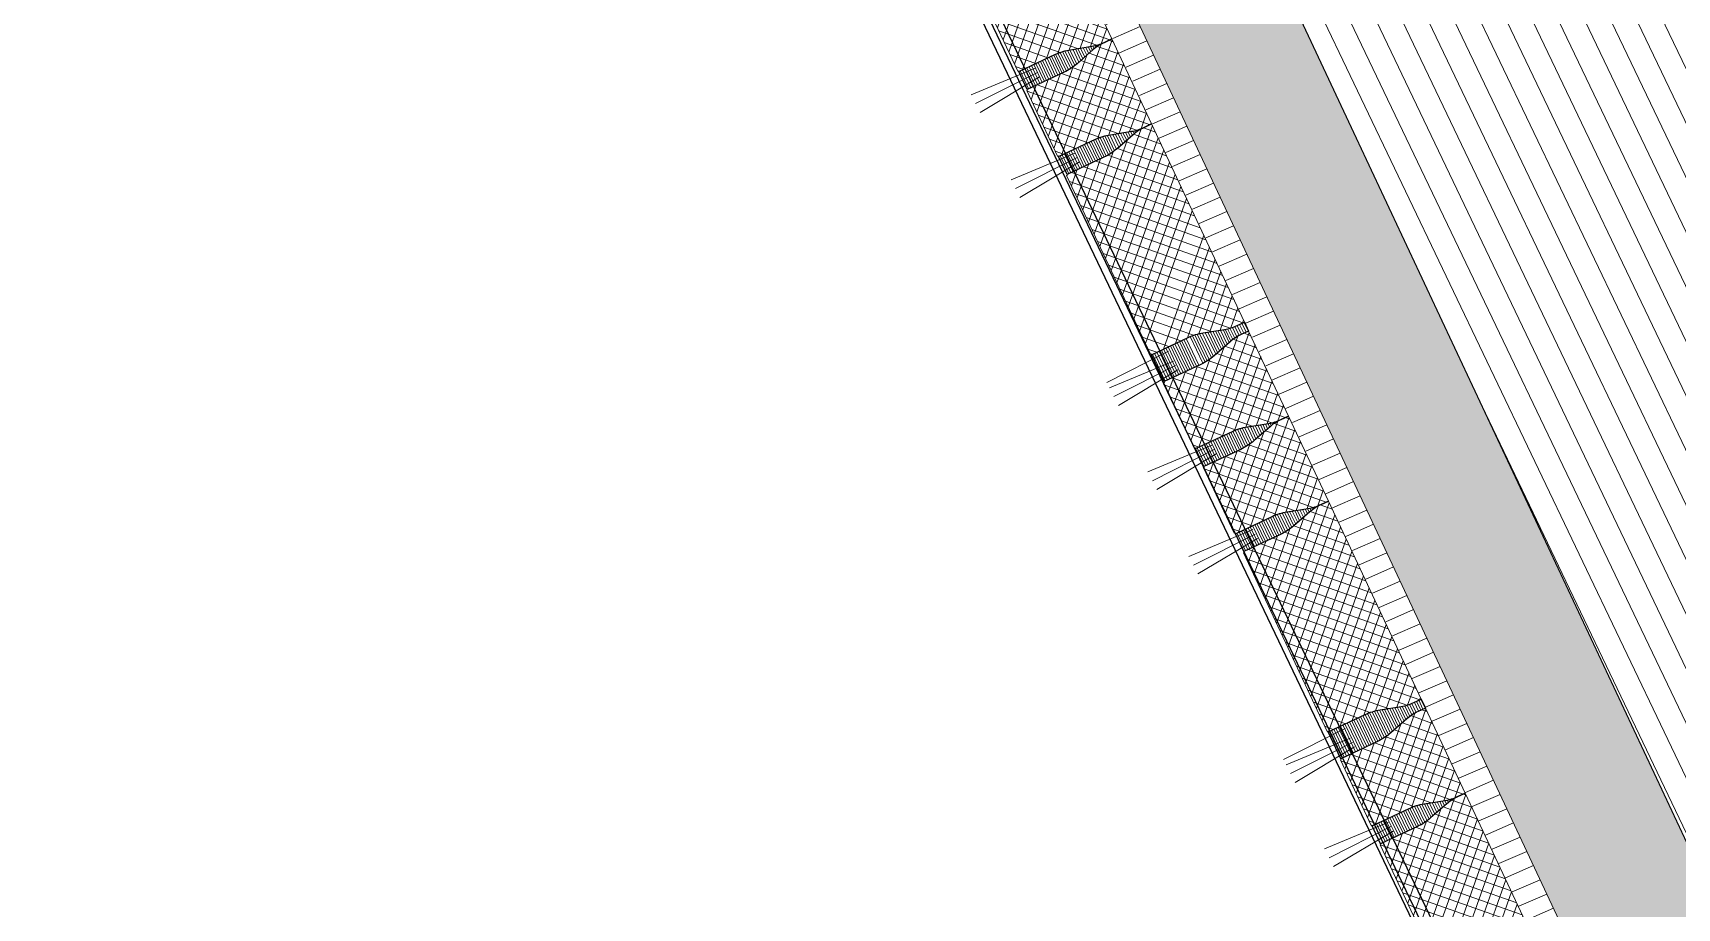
# Model space of a CAD drawing. Header units: metres. Extents: x 679304 to 680626, y 2747329 to 2750056.
# Drawn here: x 679534.41 to 679536.073, y 2747440.685 to 2747441.57 of the extents above; entities that cross this region are included whole.
import ezdxf

# ---------------------------------------------------------------- set-up
doc = ezdxf.new("R2010")
doc.units = ezdxf.units.M
doc.header["$XCLIPFRAME"] = 0
doc.layers.add('-aux', color=50, linetype='Continuous', plot=False)
for name, color, linetype, lineweight in [('02-L-projecció', 6, 'Continuous', 5), ('02-L-seccionat', 4, 'Continuous', 5), ('1-L-GESPA', 64, 'Continuous', 0), ('3-TR Formigó', 252, 'Continuous', 0), ('3-TR terra compactada', 45, 'Continuous', 0), ('3-TR Tot-u', 37, 'Continuous', 0)]:
    doc.layers.add(name, color=color, linetype=linetype, lineweight=lineweight)
doc.layers.add('3- TR terra vegetal', color=253, linetype='Continuous', lineweight=0, true_color=0xbea68e)
doc.layers.add('3-TR sorra granitica', color=254, linetype='Continuous', lineweight=0, true_color=0xf2dac9)
doc.layers.add('SL_TREE_ACACIA_PYCNANTHA', color=52, linetype='Continuous', true_color=0xe0e000)
doc.layers.add('SL_TREE_BOMBAX_CEIBA', color=24, linetype='Continuous', true_color=0x8f2400)
picture_1 = doc.add_image_def('image3.png', size_in_pixel=(1135, 973))
picture_2 = doc.add_image_def('image1.png', size_in_pixel=(900, 793))
pattern_1 = [(0.0715857155466313, (-15.47306006355211, 0.8822300711181014), (-3.1235152716e-06, 0.0024999980487297), [])]
pattern_2 = [(45.00024237477483, (-10.56799747422337, 0.0822341102175415), (-0.0067352205822061, 0.0067351635992771), []), (135.0002423747748, (-10.56799747422337, 0.0822341102175415), (-0.0067351635992771, -0.0067352205822061), [])]
pattern_3 = [(0.0715857155466313, (-14.5582339442335, 0.875100577948615), (-3.1235152716e-06, 0.0024999980487297), [])]

# ---------------------------------------------------------------- blocks, each defined once
blk = doc.blocks.new('General Section WaterFalls')
at = {"layer": '3- TR terra vegetal'}
h = blk.add_hatch(dxfattribs=at)
h.set_pattern_fill('_USER', color=256, scale=0.0025, angle=-18.2044568946744, style=0, pattern_type=0)
h.set_pattern_definition(pattern_1)
edge = h.paths.add_edge_path()
edge.add_line((32.23879664903507, -31.07556524593383), (32.23886051763202, -31.06736971585645))
edge.add_arc((32.19044443406165, -31.06699240230955), 0.0484175532439842, -0.4465049862604055, 15.55251411161146)
edge.add_line((32.23708918504417, -31.05401061708108), (32.23130434895557, -31.03322516564964))
edge.add_arc((32.28635659953579, -31.01790347276256), 0.0571445936350143, 179.5534954696083, 195.5525146592709, ccw=False)
edge.add_line((32.22921374067664, -31.01745815016329), (32.22953425317523, -30.97633062983847))
edge.add_line((32.22953425301239, -30.97633062978275), (32.24960452234423, -30.97648704235002))
edge.add_line((32.24960452225059, -30.97648704284802), (32.24928400978749, -31.01761456269417))
edge.add_arc((32.19214114872739, -31.01716923993081), 0.0571445968417481, -16.445524157318175, -0.4465050508771924, ccw=False)
edge.add_line((32.2469479222782, -31.03334707999602), (32.24083984163867, -31.05403984673357))
edge.add_arc((32.28727659070865, -31.06774703366682), 0.0484175452874871, 163.5544690996619, 179.5534882470566)
edge.add_line((32.2388605158776, -31.06736971484497), (32.23879664820457, -31.07556524620827))
h = blk.add_hatch(dxfattribs=at)
h.set_pattern_fill('_USER', color=256, scale=0.0025, angle=-18.2044568946744, style=0, pattern_type=0)
h.set_pattern_definition(pattern_1)
edge = h.paths.add_edge_path()
edge.add_line((32.34375651925802, -31.07638677768409), (32.33375682496236, -31.07630884945707))
edge.add_line((32.33375682402402, -31.076308848802), (32.333820691405, -31.06811331832304))
edge.add_arc((32.2854046090506, -31.06773600215092), 0.0484175534649962, -0.4465091223286472, 15.55250998456782)
edge.add_line((32.33204935956746, -31.05475421994924), (32.32626452193534, -31.03396876947926))
edge.add_arc((32.38131676893682, -31.018647080753), 0.0571445886558397, 179.5534926487745, 195.5525118224857, ccw=False)
edge.add_line((32.32417391519994, -31.01820175582543), (32.3244944269957, -30.9770742342877))
edge.add_line((32.32449442707002, -30.97707423358225), (32.3545643927501, -30.97730857113122))
edge.add_line((32.35456439200789, -30.97730857087299), (32.35424387889378, -31.01843609491773))
edge.add_arc((32.29710102779791, -31.01799077517353), 0.0571445870257185, -16.44552197750312, -0.4465028662560826, ccw=False)
edge.add_line((32.35190779203549, -31.03416861104779), (32.34579971136048, -31.05486137826402))
edge.add_arc((32.39223646512255, -31.06856856122613), 0.0484175475008907, 163.5544734265921, 179.553492546493)
edge.add_line((32.34382038703188, -31.06819124566391), (32.34375651832847, -31.07638677717733))
edge.add_line((32.34375651925802, -31.07638677768409), (32.33375682496236, -31.07630884945707))
h = blk.add_hatch(dxfattribs=at)
h.set_pattern_fill('_USER', color=256, scale=0.0025, angle=-18.2044568946744, style=0, pattern_type=0)
h.set_pattern_definition(pattern_1)
edge = h.paths.add_edge_path()
edge.add_line((32.56498656887561, -31.0781073551625), (32.56505043596453, -31.06991182556789))
edge.add_arc((32.51663434645161, -31.06953451223672), 0.0484175591656115, -0.4465043458474764, 15.55251470595021)
edge.add_line((32.56327910302207, -31.05655272398144), (32.55749426693756, -31.03576727402256))
edge.add_arc((32.61254651518539, -31.02044558525085), 0.0571445905282146, 179.5534925571578, 195.5525116884548, ccw=False)
edge.add_line((32.55540365958586, -31.02000026032329), (32.55572417160272, -30.97887273885857))
edge.add_line((32.55572417145595, -30.97887273947709), (32.57579444092974, -30.97902915012963))
edge.add_line((32.57579444069416, -30.97902914998122), (32.5754739276865, -31.02015667258991))
edge.add_arc((32.51833107648418, -31.01971135055646), 0.0571445868196295, -16.445523370011415, -0.44650427114197555, ccw=False)
edge.add_line((32.57313784118742, -31.03588918736205), (32.56702976036229, -31.05658195354791))
edge.add_arc((32.61346651613712, -31.07028914056718), 0.0484175521971099, 163.5544704923323, 179.55348964137)
edge.add_line((32.56505043478683, -31.06991182314232), (32.56498656800221, -31.07810735627023))
h = blk.add_hatch(dxfattribs=at)
h.set_pattern_fill('_USER', color=256, scale=0.0025, angle=-18.2044568946744, style=0, pattern_type=0)
h.set_pattern_definition(pattern_3)
edge = h.paths.add_edge_path()
edge.add_line((32.65994671732187, -31.07885445631109), (32.66001058430025, -31.07065892667997))
edge.add_arc((32.61159449350089, -31.07028161222115), 0.0484175603211666, -0.4465059433638105, 15.55251317448097)
edge.add_line((32.65823925053701, -31.05729982536286), (32.65245441448798, -31.03651437492529))
edge.add_arc((32.70750666363165, -31.02119268570096), 0.0571445904315075, 179.5534925928969, 195.5525117534358, ccw=False)
edge.add_line((32.65036380803213, -31.02074736123905), (32.65068431983197, -30.97961984117386))
edge.add_line((32.65068431990221, -30.97961984178983), (32.67075458970354, -30.97977625107936))
edge.add_line((32.67075458960608, -30.97977625019848), (32.67043407648789, -31.02090377277067))
edge.add_arc((32.61329122399911, -31.0204584505409), 0.0571445882603427, -16.445523885137106, -0.4465047357497838, ccw=False)
edge.add_line((32.66809798870236, -31.03663628781215), (32.66198990780625, -31.05732905495536))
edge.add_arc((32.70842666365207, -31.07103624357842), 0.0484175519197742, 163.5544688488311, 179.553488025441)
edge.add_line((32.66001058276743, -31.07065892452374), (32.65994671657101, -31.07885445735551))
h = blk.add_hatch(dxfattribs=at)
h.set_pattern_fill('_USER', color=256, scale=0.0025, angle=-18.2044568946744, style=0, pattern_type=0)
h.set_pattern_definition(pattern_3)
edge = h.paths.add_edge_path()
edge.add_line((32.76490666810423, -31.0796653542202), (32.75490697406514, -31.07958742558751))
edge.add_line((32.75490697380155, -31.07958742510528), (32.7549708410365, -31.07139189506848))
edge.add_arc((32.70655475882814, -31.0710145784542), 0.0484175536075752, -0.4465085977459472, 15.55251051902138)
edge.add_line((32.75319950981066, -31.05803279625252), (32.74741467203251, -31.0372473462247))
edge.add_arc((32.80246692011133, -31.02192565798759), 0.0571445901064453, 179.5534917396976, 195.5525108477706, ccw=False)
edge.add_line((32.74532406497747, -31.02148033189588), (32.7456445768442, -30.98035280940078))
edge.add_line((32.74564457684756, -30.98035280965269), (32.77571454205406, -30.98058714900686))
edge.add_line((32.77571454225108, -30.98058714857325), (32.77539402942903, -31.02171467173364))
edge.add_arc((32.71825117664412, -31.02126935077831), 0.0571445884346766, -16.445522959284006, -0.4465038110723185, ccw=False)
edge.add_line((32.77305794227868, -31.03744718711823), (32.76694986138258, -31.05813995426145))
edge.add_arc((32.81338661443442, -31.0718471375294), 0.0484175477484772, 163.5544739685585, 179.5534930710758)
edge.add_line((32.76497053727508, -31.07146982336417), (32.76490666871769, -31.07966535443541))
edge.add_line((32.76490666810423, -31.0796653542202), (32.75490697406514, -31.07958742558751))
h = blk.add_hatch(dxfattribs=at)
h.set_pattern_fill('_USER', color=256, scale=0.0025, angle=-18.2044568946744, style=0, pattern_type=0)
h.set_pattern_definition(pattern_3)
edge = h.paths.add_edge_path()
edge.add_line((32.9861367191188, -31.08138593100012), (32.98620058573007, -31.07319040173815))
edge.add_arc((32.93778449855745, -31.07281308853999), 0.0484175571072681, -0.4465047201190195, 15.55251440637966)
edge.add_line((32.9844292527996, -31.0598313016817), (32.97864441678605, -31.03904585076545))
edge.add_arc((33.03369666449726, -31.02372416155413), 0.0571445903656834, 179.5534921484277, 195.5525112356222, ccw=False)
edge.add_line((32.97655381029472, -31.0232788361609), (32.97687432209457, -30.98215131609571))
edge.add_line((32.97687432123348, -30.98215131647885), (32.99694459099933, -30.98230772624706))
edge.add_line((32.99694459186867, -30.98230772605166), (32.99662407889651, -31.02343524818168))
edge.add_arc((32.93948122579605, -31.02298992639408), 0.0571445883711668, -16.44552388886558, -0.446504771488776, ccw=False)
edge.add_line((32.99428799096495, -31.03916776389815), (32.98817990995831, -31.05986053100486))
edge.add_arc((33.034616665449, -31.07356771919877), 0.0484175519197742, 163.5544688488311, 179.553488025441)
edge.add_line((32.98620058503002, -31.07319040084258), (32.9861367188691, -31.08138593319566))
h = blk.add_hatch(dxfattribs=at)
h.set_pattern_fill('_USER', color=256, scale=0.0025, angle=-18.2044568946744, style=0, pattern_type=0)
h.set_pattern_definition([(0.0715857155466313, (-14.46327374409884, 0.8743605422787368), (-3.1235152716e-06, 0.0024999980487297), [])])
edge = h.paths.add_edge_path()
edge.add_line((33.08109691971913, -31.08212596643716), (33.08116078636588, -31.07393043669651))
edge.add_arc((33.03274470148608, -31.0735531244427), 0.0484175554449067, -0.446504087406137, 15.55251509902259)
edge.add_line((33.07938945293427, -31.06057133758441), (33.07360461692072, -31.03978588666816))
edge.add_arc((33.12865686649457, -31.02446419815533), 0.057144591622875, 179.5534912393508, 195.5525103908692, ccw=False)
edge.add_line((33.07151401042939, -31.02401887113229), (33.07183452233977, -30.9828913511036))
edge.add_line((33.07183452229947, -30.98289135145023), (33.09190479184423, -30.98304776114543))
edge.add_line((33.09190479153767, -30.98304776102305), (33.09158427853002, -31.02417528363174))
edge.add_arc((33.03444142686203, -31.02372996229679), 0.0571445866770505, -16.44552383293791, -0.44650471561118366, ccw=False)
edge.add_line((33.08924819109961, -31.03990779910237), (33.08314011016803, -31.06060056672427))
edge.add_arc((33.12957686418668, -31.07430775510148), 0.0484175502907914, 163.5544689104386, 179.5534880492092)
edge.add_line((33.08116078516468, -31.07393043488264), (33.08109691896827, -31.08212596771441))
at = {"layer": '3-TR Formigó'}
h = blk.add_hatch(dxfattribs=at)
h.set_pattern_fill('ANSI37', color=256, scale=0.003, angle=-18.27580023544619, style=0)
h.set_pattern_definition([(45.00024237477483, (-10.89418736752122, 0.0847797875758261), (-0.0067352205822061, 0.0067351635992771), []), (135.0002423747748, (-10.89418736752122, 0.0847797875758261), (-0.0067351635992771, -0.0067352205822061), [])])
edge = h.paths.add_edge_path()
edge.add_line((32.2387966751121, -31.07556167989969), (32.23886054289977, -31.06736615004544))
edge.add_arc((32.19044445222244, -31.06698882952333), 0.0484175607949458, -0.4465136487355763, 15.55250545484843)
edge.add_line((32.23708921158686, -31.05400704825297), (32.23130437367085, -31.03322160161241))
edge.add_arc((32.28635662142187, -31.01789991045371), 0.0571445897586164, 179.5534947996424, 195.5525138917057, ccw=False)
edge.add_line((32.22921376628801, -31.01745458832011), (32.2295342498247, -30.97633056281902))
edge.add_line((32.22953425021842, -30.9763305624947), (32.22873706901881, -30.97632434886568))
edge.add_line((32.2287370688282, -30.97632434917614), (32.22874364702699, -30.97548029911731))
edge.add_line((32.2287436472252, -30.97548029874451), (32.08292220399645, -30.97434389302262))
edge.add_line((32.08292220393196, -30.9743438938167), (32.08291562739948, -30.97518794736823))
edge.add_line((32.08291562786326, -30.97518794657663), (32.08211844620922, -30.97518172838395))
edge.add_line((32.08211844507605, -30.97518172836863), (32.08179796084878, -31.01630575707444))
edge.add_arc((32.02465510927141, -31.01586043694988), 0.0571445868831394, -16.445522436701197, -0.4465033107254044, ccw=False)
edge.add_line((32.07946187444032, -31.03203827212565), (32.07335379358378, -31.05273104026273))
edge.add_arc((32.11979055032134, -31.06643822649494), 0.0484175524744457, 163.5544721358335, 179.553491257299)
edge.add_line((32.07137446803972, -31.0660609100014), (32.07131059837283, -31.07425643923503))
edge.add_line((32.07131059840321, -31.07425643922761), (32.23879667485881, -31.07556167987442))
h = blk.add_hatch(dxfattribs=at)
h.set_pattern_fill('ANSI37', color=256, scale=0.003, angle=-18.27580023544619, style=0)
h.set_pattern_definition([(45.00024237477483, (-10.89418739452958, 0.0847762203775346), (-0.0067352205822061, 0.0067351635992771), []), (135.0002423747748, (-10.89418739452958, 0.0847762203775346), (-0.0067351635992771, -0.0067352205822061), [])])
edge = h.paths.add_edge_path()
edge.add_line((32.33375682169572, -31.07630884903483), (32.33382069224287, -31.06811331862072))
edge.add_arc((32.28540459694341, -31.06773600843735), 0.048417565768379, -0.4465016492853323, 15.55251743810243)
edge.add_line((32.33204935723916, -31.05475421668962), (32.32626451972983, -31.03396877067377))
edge.add_arc((32.38131676893682, -31.018647080753), 0.0571445906907457, 179.553493001627, 195.5525121412874, ccw=False)
edge.add_line((32.32417391380295, -31.01820175675675), (32.32449439793193, -30.97707773243206))
edge.add_line((32.32449439680204, -30.977077731397), (32.32369721556694, -30.97707151824666))
edge.add_line((32.32369721587748, -30.97707151877694), (32.32370379440381, -30.97622746735508))
edge.add_line((32.32370379427448, -30.97622746694833), (32.25040822572766, -30.97565626641118))
edge.add_line((32.25040822569281, -30.97565626678989), (32.25040164734799, -30.97650031729089))
edge.add_line((32.2504016472958, -30.97650031698868), (32.24960446546434, -30.97649410118939))
edge.add_line((32.24960446590558, -30.97649410204031), (32.24928398212048, -31.01761813089215))
edge.add_arc((32.19214113196358, -31.01717281038873), 0.0571445852207781, -16.445521921575505, -0.44650277463938437, ccw=False)
edge.add_line((32.2469478957355, -31.03335064509884), (32.24083981414474, -31.05404341397424))
edge.add_arc((32.28727657254785, -31.06775059783831), 0.0484175529127614, 163.5544754272365, 179.5534945735186)
edge.add_line((32.23886049026623, -31.06737328413874), (32.23879662240352, -31.07556881347781))
edge.add_line((32.23879662156105, -31.07556881313212), (32.33375682123848, -31.07630884937309))
h = blk.add_hatch(dxfattribs=at)
h.set_pattern_fill('ANSI37', color=256, scale=0.003, angle=-18.27580023544619, style=0)
h.set_pattern_definition([(45.00024237477483, (-10.98914762400091, 0.0855126879177988), (-0.0067352205822061, 0.0067351635992771), []), (135.0002423747748, (-10.98914762400091, 0.0855126879177988), (-0.0067351635992771, -0.0067352205822061), [])])
edge = h.paths.add_edge_path()
edge.add_line((32.56498656840995, -31.07810735609382), (32.5650504379663, -31.06991182682369))
edge.add_arc((32.51663434877992, -31.06953451433219), 0.0484175593081905, -0.4465038212648527, 15.5525153170972)
edge.add_line((32.56327910395339, -31.05655272537843), (32.5574942665901, -31.0357672789204))
edge.add_arc((32.612546519842, -31.02044558804482), 0.0571445945980264, 179.5534932271239, 195.5525123260582, ccw=False)
edge.add_line((32.55540365958586, -31.02000026404858), (32.55572414393184, -30.97887623832436))
edge.add_line((32.55572414351628, -30.97887623799034), (32.55492696232074, -30.97887002583386))
edge.add_line((32.55492696352303, -30.97887002630159), (32.55493354069145, -30.97802597639287))
edge.add_line((32.55493354005739, -30.97802597586997), (32.35536815145443, -30.97647073755205))
edge.add_line((32.35536815132946, -30.97647073795088), (32.35536157265301, -30.97731478834236))
edge.add_line((32.35536157293245, -30.9773147883825), (32.35456439249848, -30.97730857206395))
edge.add_line((32.35456439200789, -30.97730857180432), (32.35424390737394, -31.01843259988542))
edge.add_arc((32.29710104735568, -31.01798728294671), 0.0571445959084777, -16.445519460940318, -0.4465003358736226, ccw=False)
edge.add_line((32.35190782090649, -31.03416511788964), (32.34579973868387, -31.05485788459477))
edge.add_arc((32.39223650144413, -31.06856506736949), 0.0484175567105241, 163.5544780402556, 179.5534971488949)
edge.add_line((32.3438204145059, -31.06818775483407), (32.34375654612595, -31.07638328351192))
edge.add_line((32.34375654626638, -31.07638328336179), (32.56498656776046, -31.07810735502256))
h = blk.add_hatch(dxfattribs=at)
h.set_pattern_fill('ANSI37', color=256, scale=0.003, angle=-18.27580023544619, style=0)
h.set_pattern_definition(pattern_2)
edge = h.paths.add_edge_path()
edge.add_line((32.65994674060494, -31.07885095849634), (32.66001061089552, -31.07065542848788))
edge.add_arc((32.61159451631829, -31.07027811720036), 0.0484175652615728, -0.446502614088733, 15.55251652258266)
edge.add_line((32.65823927754536, -31.05729632591829), (32.65245444003604, -31.03651087990244))
edge.add_arc((32.70750668644905, -31.02118919044733), 0.0571445888183709, 179.5534930932437, 195.5525122753183, ccw=False)
edge.add_line((32.65036383317784, -31.02074386598542), (32.65068431723176, -30.97961984114555))
edge.add_line((32.65068431664258, -30.97961984132417), (32.64988713555351, -30.97961362773165))
edge.add_line((32.64988713618368, -30.97961362847127), (32.64989371441796, -30.97876957793376))
edge.add_line((32.64989371411502, -30.97876957710833), (32.57659814571424, -30.978198376129))
edge.add_line((32.57659814506769, -30.97819837601856), (32.57659156657684, -30.97904242696174))
edge.add_line((32.57659156760201, -30.97904242714867), (32.57579438602711, -30.97903621094372))
edge.add_line((32.57579438574612, -30.97903621103615), (32.57547390207157, -31.0201602399245))
edge.add_arc((32.51833105226979, -31.0197149196174), 0.0571445851890232, -16.445522388230586, -0.44650325484769837, ccw=False)
edge.add_line((32.57313781464473, -31.03589275549166), (32.56702973308945, -31.05658552388838))
edge.add_arc((32.6134664923884, -31.07029270660132), 0.0484175527815308, 163.5544748808696, 179.553494006755)
edge.add_line((32.56505040964112, -31.06991539243609), (32.56498654163237, -31.07811092221732))
edge.add_line((32.56498654047027, -31.07811092212796), (32.65994674051481, -31.07885095799977))
h = blk.add_hatch(dxfattribs=at)
h.set_pattern_fill('ANSI37', color=256, scale=0.003, angle=-18.27580023544619, style=0)
h.set_pattern_definition(pattern_2)
edge = h.paths.add_edge_path()
edge.add_line((32.75490699894727, -31.07958392705768), (32.75497086901676, -31.07138839697622))
edge.add_arc((32.70655477652326, -31.07101108599454), 0.0484175621584983, -0.4465014330247127, 15.55251767778793)
edge.add_line((32.75319953495637, -31.0580292949453), (32.74741469748253, -31.03724384845077))
edge.add_arc((32.80246694711968, -31.02192215877585), 0.0571445921413512, 179.5534920568111, 195.5525111665723, ccw=False)
edge.add_line((32.74532409012318, -31.02147683408111), (32.74564457439819, -30.98035280931425))
edge.add_line((32.74564457405359, -30.98035280918703), (32.74484739266838, -30.98034659500632))
edge.add_line((32.74484739266336, -30.98034659493715), (32.74485397104776, -30.97950254543001))
edge.add_line((32.74485397152603, -30.97950254543685), (32.67155840301469, -30.97893134442101))
edge.add_line((32.67155840294436, -30.97893134411425), (32.67155182430748, -30.9797753954996))
edge.add_line((32.67155182408169, -30.97977539571002), (32.6707546427238, -30.97976917810554))
edge.add_line((32.67075464362279, -30.97976917773485), (32.67043415987726, -31.02089320758056))
edge.add_arc((32.61329130874947, -31.02044788841158), 0.0571445853316022, -16.44552192530398, -0.4465028103783766, ccw=False)
edge.add_line((32.66809807298705, -31.03662572358735), (32.6619899911752, -31.05731849238973))
edge.add_arc((32.70842674793676, -31.07102567516268), 0.048417551152548, 163.5544749424774, 179.5534940727043)
edge.add_line((32.6600106661208, -31.07064836123027), (32.65994679840411, -31.07884389012717))
edge.add_line((32.6599467988126, -31.07884388975799), (32.75490699867563, -31.07958392655065))
h = blk.add_hatch(dxfattribs=at)
h.set_pattern_fill('ANSI37', color=256, scale=0.003, angle=-18.27580023544619, style=0)
h.set_pattern_definition(pattern_2)
edge = h.paths.add_edge_path()
edge.add_line((32.98613671818748, -31.0813859323971), (32.98620058766878, -31.07319040261178))
edge.add_arc((32.93778450042009, -31.07281308900565), 0.048417556853865, -0.4465052025208215, 15.55251394861968)
edge.add_line((32.98442925466225, -31.05983130284585), (32.97864441714884, -31.03904585535746))
edge.add_arc((33.03369666682556, -31.0237241643481), 0.0571445926289446, 179.5534933544796, 195.5525125250701, ccw=False)
edge.add_line((32.97655381029472, -31.02327884081751), (32.97687429460521, -30.98215481557197))
edge.add_line((32.97687429375947, -30.98215481452644), (32.97607711256393, -30.98214860236997))
edge.add_line((32.97607711236924, -30.98214860307053), (32.9760836896482, -30.98130455319831))
edge.add_line((32.97608368983492, -30.9813045533374), (32.77651830108185, -30.97974931398911))
edge.add_line((32.77651830203831, -30.97974931402132), (32.77651172343692, -30.98059336492799))
edge.add_line((32.77651172317565, -30.98059336468578), (32.77571454267069, -30.98058714932458))
edge.add_line((32.77571454178542, -30.98058714973741), (32.77539405736847, -31.02171117641898))
edge.add_arc((32.71825119620189, -31.02126585692167), 0.0571445973965049, -16.445520913104417, -0.4465017966368805, ccw=False)
edge.add_line((32.77305797114968, -31.03744369419292), (32.76694988896664, -31.05813646189191))
edge.add_arc((32.81338664563373, -31.07184364181012), 0.0484175500931118, 163.5544788418551, 179.5534979372753)
edge.add_line((32.76497056521475, -31.07146633043885), (32.76490669650726, -31.07966186047973))
edge.add_line((32.76490669650957, -31.07966186082922), (32.98613671789312, -31.08138593245348))
h = blk.add_hatch(dxfattribs=at)
h.set_pattern_fill('ANSI37', color=256, scale=0.003, angle=-18.27580023544619, style=0)
h.set_pattern_definition([(45.00024237477483, (-10.14684729697183, 0.0789591013453901), (-0.0067352205822061, 0.0067351635992771), []), (135.0002423747748, (-10.14684729697183, 0.0789591013453901), (-0.0067351635992771, -0.0067352205822061), [])])
edge = h.paths.add_edge_path()
edge.add_line((33.08109691925347, -31.08212596783415), (33.08116078932297, -31.07393043775268))
edge.add_arc((33.03274469543249, -31.07355312630534), 0.0484175635674565, -0.4465025481392955, 15.55251660407862)
edge.add_line((33.07938945433125, -31.06057133572176), (33.07360461682192, -31.03978588970591))
edge.add_arc((33.12865686556325, -31.02446420001797), 0.0571445906907457, 179.553493001627, 195.5525121412874, ccw=False)
edge.add_line((33.07151400996372, -31.02401887485758), (33.07183449412818, -30.98289485005421))
edge.add_line((33.07183449482546, -30.98289485089481), (33.07103731359035, -30.98288863774447))
edge.add_line((33.07103731296957, -30.98288863804191), (33.07104389123933, -30.98204458702572))
edge.add_line((33.07104389136657, -30.98204458644614), (32.99774832278427, -30.98147338638767))
edge.add_line((32.9977483227849, -30.98147338652052), (32.99774174444008, -30.98231743702152))
edge.add_line((32.99774174485356, -30.98231743741781), (32.99694456327866, -30.98231122121286))
edge.add_line((32.99694456253201, -30.98231122083962), (32.99662407885745, -31.02343524972797))
edge.add_arc((32.93948122905567, -31.02298992918804), 0.0571445851890232, -16.445522388230586, -0.44650325484769837, ccw=False)
edge.add_line((32.99428799189627, -31.03916776459664), (32.98817991019497, -31.05986053343553))
edge.add_arc((33.03461666917428, -31.07356771733612), 0.0484175527666562, 163.5544743301022, 179.5534934821723)
edge.add_line((32.98620058549568, -31.07319040247239), (32.98613671763296, -31.08138593181146))
edge.add_line((32.98613671818748, -31.0813859323971), (33.0810969184886, -31.08212596786324))
h = blk.add_hatch(dxfattribs=at)
h.set_pattern_fill('ANSI37', color=256, scale=0.003, angle=-18.27580023544619, style=0)
h.set_pattern_definition([(45.00024237477483, (-10.05188709683716, 0.0782190654426813), (-0.0067352205822061, 0.0067351635992771), []), (135.0002423747748, (-10.05188709683716, 0.0782190654426813), (-0.0067351635992771, -0.0067352205822061), [])])
edge = h.paths.add_edge_path()
edge.add_line((33.17605711892247, -31.08286600280553), (33.17612098921305, -31.07467047279708))
edge.add_arc((33.12770489417017, -31.07429316220805), 0.0484175652615728, -0.446502614088733, 15.55251652258266)
edge.add_line((33.17434965493158, -31.06131137139164), (33.16856481753279, -31.0405259254123))
edge.add_arc((33.22361706430092, -31.0252042345237), 0.0571445893368472, 179.5534939464431, 195.5525130510215, ccw=False)
edge.add_line((33.16647421056405, -31.02475891122594), (33.16679469461797, -30.98363488638607))
edge.add_line((33.1667946940288, -30.98363488656469), (33.16599751282919, -30.98362867293567))
edge.add_line((33.16599751310423, -30.9836286730133), (33.16600409144906, -30.9827846225123))
edge.add_line((33.16600409103557, -30.98278462211601), (33.09270852263479, -30.98221342113669))
edge.add_line((33.09270852338523, -30.98221342079341), (33.09270194478383, -30.98305747170009))
edge.add_line((33.09270194498822, -30.98305747192353), (33.09190476352387, -30.98305125575509))
edge.add_line((33.09190476313233, -30.98305125627667), (33.09158427945778, -31.02417528516502))
edge.add_arc((33.03444143105298, -31.02372996439226), 0.0571445834949069, -16.4455223323028, -0.44650319896999235, ccw=False)
edge.add_line((33.08924819203094, -31.03990779956803), (33.08314011040469, -31.06060056892211))
edge.add_arc((33.1295768674463, -31.07430775207467), 0.0484175510213175, 163.5544743961104, 179.5534935481217)
edge.add_line((33.08116078656167, -31.07393043814227), (33.08109691866346, -31.08212596796001))
edge.add_line((33.08109691878781, -31.08212596806698), (33.17605711872181, -31.08286600390228))
at = {"layer": '3-TR sorra granitica'}
h = blk.add_hatch(dxfattribs=at)
h.set_pattern_fill('LINE', color=256, scale=0.005, angle=69.79554310532559, style=0)
h.set_pattern_definition([(88.0715857155466, (51.34606838645414, 217.8689278308302), (-0.0158660092037642, 0.0005342068382863), [])])
h.paths.add_polyline_path([(30.47623103065416, -31.09319411963225), (34.10252279648557, -31.12142882100306), (34.10275637218729, -31.09142973017879), (30.47619183920324, -31.06182551942766)])
at = {"layer": '3-TR terra compactada'}
h = blk.add_hatch(dxfattribs=at)
h.set_pattern_fill('LINE', color=256, scale=0.0075)
h.set_pattern_definition([(360, (-1.593222050461918, -1.450000001117587), (0, 0.0238125), [])])
edge = h.paths.add_edge_path(flags=16)
edge.add_arc((87.91270721703766, -34.89102650922723), 0.0300000000000011, 0, 360)
h.paths.add_polyline_path([(60.86794612370431, -34.06345526850782), (60.86794612370431, -34.8165326055605), (77.28848761087283, -34.81653260439634), (77.28848760994151, -35.96653260430321), (94.02980208816007, -35.96653260337189), (94.02346620196477, -34.53352967253886), (88.77741158520803, -34.42881766473874), (88.7764219455421, -34.4783984052483), (88.67512278445065, -34.85645277681761), (84.06023222394288, -34.76436978625134), (83.96552849235012, -34.41241660504602), (83.95774579746649, -34.38224918977358), (83.95875280490145, -34.33179827523418), (79.98875382728875, -34.25026744417846), (79.98875382775441, -35.78771875007078), (77.43852502759546, -35.78771875007078), (77.43852502852678, -35.43748732609675), (78.61814005719498, -35.43770227907226), (78.05505687510595, -33.4629564518109), (67.10211191978306, -33.3788115279749), (67.01179703883827, -33.17811179091223), (66.85097349714488, -33.17687627975829), (63.56725041614845, -33.15126436809078), (63.56725041707978, -34.70336046814919), (61.01713174395263, -34.70336046768352), (61.0171317444183, -34.35336060426198), (62.10765844490379, -34.35336060402915), (61.58575402200222, -32.50950451311656), (50.68157043308019, -32.42573419259861), (50.59114177431911, -32.2250335814897), (50.42511908290908, -32.2237581287045), (47.14811543934047, -32.19819437991828), (47.14721526950597, -33.38156245509163), (44.99754665372893, -33.38156245509163), (44.99754665279761, -33.03156259073876), (45.56926759378984, -33.03156259120442), (45.14311256445944, -31.55625739693642), (34.2616229839623, -31.47266142093577), (34.17091776337475, -31.2719586850144), (34.00475173024461, -31.27068213094026), (30.72633214015514, -31.24511096207425), (30.72633214108646, -32.37863686797209), (28.57621343620122, -32.37863686820492), (28.57621343526989, -32.02863700361922), (29.14793437626213, -32.02863700361922), (28.72177934786305, -30.55333180958405), (17.8412764519453, -30.4697434140835), (17.68143947003409, -31.50181839196012), (28.27606689184904, -31.50181839149445), (28.27606689091772, -32.61037793336436), (44.44740463607013, -32.61037793196738), (44.44740463700145, -34.06345526920631)])
at = {"layer": '3-TR Tot-u'}
h = blk.add_hatch(dxfattribs=at)
h.set_pattern_fill('EARTH', color=256, scale=0.005, angle=-84.07414778341365)
h.set_pattern_definition([(275.9258522165863, (-9.313226e-10, -4.656613e-10), (0.0348582512672567, -0.0283024260194916), [0.03175, -0.03175]), (275.9258522165863, (0.0118426261469722, 0.0012292172759771), (0.0348582512672567, -0.0283024260194916), [0.03175, -0.03175]), (275.9258522165863, (0.0236852532252669, 0.0024584343191236), (0.0348582512672567, -0.0283024260194916), [0.03175, -0.03175]), (5.925852216586345, (0.0280425352975726, -0.001079369103536), (0.0283024260194916, 0.0348582512672567), [0.03175, -0.03175]), (5.925852216586345, (0.0292717516422272, -0.0129219959490001), (0.0283024260194916, 0.0348582512672567), [0.03175, -0.03175]), (5.925852216586345, (0.0305009693838656, -0.0247646232601255), (0.0283024260194916, 0.0348582512672567), [0.03175, -0.03175])])
h.paths.add_polyline_path([(34.07202258519828, -31.12119134305976), (30.47555002802983, -31.09318881738), (30.47561449883506, -31.12929619662464), (30.72633212478832, -31.24511204706505), (34.00475173024461, -31.27068213094026)])
at = {"layer": '-aux'}
for points in [[(32.23879664810374, -31.07556524593383), (32.23879664903507, -31.07556524593383), (32.23886051727459, -31.06736971624196, 0.0699225111475427), (32.23708918504417, -31.05401061708108), (32.23130434844643, -31.03322516591288, -0.0699225111480096), (32.22921374067664, -31.01745815016329), (32.22953425301239, -30.97633062978275), (32.24960452225059, -30.97648704284802), (32.24928400991485, -31.01761456253007, -0.0699225111484148), (32.2469479222782, -31.03334707999602), (32.24083984130994, -31.05403984710574, 0.0699225111479849), (32.2388605158776, -31.06736971484497), (32.23879664810374, -31.07556524593383), (32.23879664903507, -31.07556524593383)], [(32.34375651925802, -31.07638677768409), (32.33375682402402, -31.076308848802), (32.33382069226355, -31.06811331864447, 0.0699225111475427), (32.33204935956746, -31.05475421994924), (32.3262645220384, -31.03396876947954, -0.0699225111480096), (32.32417391519994, -31.01820175582543), (32.32449442707002, -30.97707423358225), (32.35456439200789, -30.97730857087299), (32.35424387967214, -31.01843609614298, -0.0699225111484148), (32.35190779203549, -31.03416861104779), (32.34579971153289, -31.05486137815751, 0.0699225111479849), (32.34382038703188, -31.06819124566391), (32.34375651925802, -31.07638677768409), (32.33375682402402, -31.076308848802)], [(32.56498656840995, -31.07810735655949), (32.56498656887561, -31.0781073551625), (32.56505043618381, -31.06991182547063, 0.0699225111475427), (32.56327910302207, -31.05655272398144), (32.55749426595867, -31.03576727490872, -0.0699225111480096), (32.55540365958586, -31.02000026032329), (32.55572417145595, -30.97887273947709), (32.57579444069416, -30.97902914998122), (32.57547392789275, -31.02015667222441, -0.0699225111484148), (32.57313784118742, -31.03588918736205), (32.56702975928784, -31.05658195354044, 0.0699225111479849), (32.56505043478683, -31.06991182314232), (32.56498656840995, -31.07810735655949), (32.56498656887561, -31.0781073551625)], [(32.65994671685621, -31.07885445747525), (32.65994671732187, -31.07885445631109), (32.66001058369875, -31.07065892685205, 0.0699225111475427), (32.65823925053701, -31.05729982536286), (32.65245441487059, -31.03651437559165, -0.0699225111480096), (32.65036380803213, -31.02074736123905), (32.65068431990221, -30.97961984178983), (32.67075458960608, -30.97977625019848), (32.67043407633901, -31.02090377314016, -0.0699225111484148), (32.66809798870236, -31.03663628781215), (32.66198990726844, -31.05732905538753, 0.0699225111479849), (32.66001058276743, -31.07065892452374), (32.65994671685621, -31.07885445747525), (32.65994671732187, -31.07885445631109)], [(32.76490666810423, -31.0796653542202), (32.75490697380155, -31.07958742510528), (32.75497084204108, -31.0713918954134, 0.0699225111475427), (32.75319950981066, -31.05803279625252), (32.74741467181593, -31.03724734624848, -0.0699225111480096), (32.74532406497747, -31.02148033189588), (32.74564457684756, -30.98035280965269), (32.77571454225108, -30.98058714857325), (32.77539402944967, -31.02171467244625, -0.0699225111484148), (32.77305794227868, -31.03744718711823), (32.76694986084476, -31.05813995469361, 0.0699225111479849), (32.76497053727508, -31.07146982336417), (32.76490666810423, -31.0796653542202), (32.75490697380155, -31.07958742510528)], [(32.98613671818748, -31.0813859323971), (32.9861367191188, -31.08138593100012), (32.98620058549568, -31.0731904017739, 0.0699225111475427), (32.9844292527996, -31.0598313016817), (32.97864441620186, -31.03904585028067, -0.0699225111480096), (32.97655381029472, -31.0232788361609), (32.97687432123348, -30.98215131647885), (32.99694459186867, -30.98230772605166), (32.99662407906726, -31.02343524852768, -0.0699225111484148), (32.99428799096495, -31.03916776389815), (32.98817990953103, -31.05986053170636, 0.0699225111479849), (32.98620058503002, -31.07319040084258), (32.98613671818748, -31.0813859323971), (32.9861367191188, -31.08138593100012)], [(33.08109691878781, -31.08212596829981), (33.08109691971913, -31.08212596643716), (33.08116078563035, -31.07393043674529, 0.0699225111475427), (33.07938945293427, -31.06057133758441), (33.07360461633653, -31.03978588618338, -0.0699225111480096), (33.07151401042939, -31.02401887113229), (33.07183452229947, -30.98289135145023), (33.09190479153767, -30.98304776102305), (33.09158427873626, -31.02417528396472, -0.0699225111484148), (33.08924819109961, -31.03990779910237), (33.08314011013135, -31.06060056667775, 0.0699225111479849), (33.08116078516468, -31.07393043488264), (33.08109691878781, -31.08212596829981), (33.08109691971913, -31.08212596643716)]]:
    blk.add_lwpolyline(points, format="xyb", dxfattribs=at)
at = {"layer": '02-L-projecció'}
for points in [[(44.44740463607013, -32.61037793196738), (28.27606689091772, -32.61037793336436), (28.27606689184904, -31.50181839149445), (17.68143947003409, -31.50181839196012), (17.8412764519453, -30.4697434140835), (28.72177934786305, -30.55333180958405), (29.14793437626213, -32.02863700361922), (28.57621343526989, -32.02863700361922), (28.57621343620122, -32.37863686820492), (30.72633214108646, -32.37863686797209), (30.72633214015514, -31.24511096207425), (34.00475173024461, -31.27068213094026)], [(34.10252279648557, -31.12142882077023), (30.47623103158549, -31.09319411963225)], [(30.72633214015514, -31.24549599387683), (45.49444547714665, -31.35895057534799)]]:
    blk.add_lwpolyline(points, dxfattribs=at)
at = {"layer": '02-L-seccionat'}
for points in [[(32.2387966751121, -31.07556167989969), (32.23886054335162, -31.06736614997499, 0.0699225111487571), (32.23708921158686, -31.05400704825297), (32.2313043740578, -31.03322160197422, -0.0699225111482901), (32.22921376628801, -31.01745458832011), (32.22953425021842, -30.9763305624947), (32.2287370688282, -30.97632434917614), (32.2287436472252, -30.97548029874451), (32.08292220393196, -30.9743438938167), (32.08291562786326, -30.97518794657663), (32.08211844507605, -30.97518172836863), (32.0817979616113, -31.01630575745367, -0.0699225111482901), (32.07946187444032, -31.03203827212565), (32.07335379254073, -31.05273103993386, 0.0699225111487571), (32.07137446803972, -31.0660609100014), (32.07131059840321, -31.07425643922761)], [(32.33375682169572, -31.07630884903483), (32.33382069179788, -31.06811331911013, 0.0699225111487571), (32.33204935723916, -31.05475421668962), (32.32626452017576, -31.03396877041087, -0.0699225111482901), (32.32417391380295, -31.01820175675675), (32.32449439680204, -30.977077731397), (32.32369721587748, -30.97707151877694), (32.32370379427448, -30.97622746694833), (32.25040822569281, -30.97565626678989), (32.2504016472958, -30.97650031698868), (32.24960446590558, -30.97649410204031), (32.24928398290649, -31.01761813135818, -0.0699225111482901), (32.2469478957355, -31.03335064509884), (32.24083981430158, -31.0540434140712, 0.0699225111487571), (32.23886049026623, -31.06737328413874), (32.23879662156105, -31.07556881313212)], [(32.56498656840995, -31.07810735609382), (32.56505043804646, -31.06991182686761, 0.0699225111487571), (32.56327910395339, -31.05655272537843), (32.55749426735565, -31.03576727956534, -0.0699225111482901), (32.55540365958586, -31.02000026404858), (32.55572414351628, -30.97887623799034), (32.55492696352303, -30.97887002630159), (32.55493354005739, -30.97802597586997), (32.35536815132946, -30.97647073795088), (32.35536157293245, -30.9773147883825), (32.35456439200789, -30.97730857180432), (32.35424390761182, -31.01843259995803, -0.0699225111482901), (32.35190782090649, -31.03416511788964), (32.34579973854124, -31.0548578845337, 0.0699225111487571), (32.3438204145059, -31.06818775483407), (32.34375654626638, -31.07638328336179)], [(32.65994674060494, -31.07885095849634), (32.6600106107071, -31.07065542787314, 0.0699225111487571), (32.65823927754536, -31.05729632591829), (32.6524544400163, -31.03651087963954, -0.0699225111482901), (32.65036383317784, -31.02074386598542), (32.65068431664258, -30.97961984132417), (32.64988713618368, -30.97961362847127), (32.64989371411502, -30.97876957710833), (32.57659814506769, -30.97819837601856), (32.57659156760201, -30.97904242714867), (32.57579438574612, -30.97903621103615), (32.57547390135005, -31.02016023988836, -0.0699225111482901), (32.57313781464473, -31.03589275549166), (32.56702973367647, -31.05658552399837, 0.0699225111487571), (32.56505040964112, -31.06991539243609), (32.56498654047027, -31.07811092212796)], [(32.75490699894727, -31.07958392705768), (32.75497086904943, -31.07138839666732, 0.0699225111487571), (32.75319953495637, -31.0580292949453), (32.74741469696164, -31.03724384866655, -0.0699225111482901), (32.74532409012318, -31.02147683408111), (32.74564457405359, -30.98035280918703), (32.74484739266336, -30.98034659493715), (32.74485397152603, -30.97950254543685), (32.67155840294436, -30.97893134411425), (32.67155182408169, -30.97977539571002), (32.67075464362279, -30.97976917773485), (32.67043415969238, -31.02089320821688, -0.0699225111482901), (32.66809807298705, -31.03662572358735), (32.66198999015614, -31.05731849186123, 0.0699225111487571), (32.6600106661208, -31.07064836123027), (32.6599467988126, -31.07884388975799)], [(32.98613671818748, -31.0813859323971), (32.98620058828965, -31.07319040293806, 0.0699225111487571), (32.98442925466225, -31.05983130284585), (32.97864441713318, -31.03904585586861, -0.0699225111482901), (32.97655381029472, -31.02327884081751), (32.97687429375947, -30.98215481452644), (32.97607711236924, -30.98214860307053), (32.97608368983492, -30.9813045533374), (32.77651830203831, -30.97974931402132), (32.77651172317565, -30.98059336468578), (32.77571454178542, -30.98058714973741), (32.77539405738935, -31.02171117602848, -0.0699225111482901), (32.77305797114968, -31.03744369419292), (32.76694988831878, -31.05813646223396, 0.0699225111487571), (32.76497056521475, -31.07146633043885), (32.76490669650957, -31.07966186082922)], [(33.08109691925347, -31.08212596783415), (33.08116078935564, -31.07393043767661, 0.0699225111487571), (33.07938945433125, -31.06057133572176), (33.07360461680219, -31.03978588944301, -0.0699225111482901), (33.07151400996372, -31.02401887485758), (33.07183449482546, -30.98289485089481), (33.07103731296957, -30.98288863804191), (33.07104389136657, -30.98204458644614), (32.9977483227849, -30.98147338652052), (32.99774174485356, -30.98231743741781), (32.99694456253201, -30.98231122083962), (32.9966240786016, -31.02343524899334, -0.0699225111482901), (32.99428799189627, -31.03916776459664), (32.98817991092801, -31.05986053356901, 0.0699225111487571), (32.98620058549568, -31.07319040247239), (32.98613671818748, -31.0813859323971)], [(33.17605711892247, -31.08286600280553), (33.17612098855898, -31.07467047334649, 0.0699225111487571), (33.17434965493158, -31.06131137139164), (33.16856481740251, -31.04052592511289, -0.0699225111482901), (33.16647421056405, -31.02475891122594), (33.1667946940288, -30.98363488656469), (33.16599751310423, -30.9836286730133), (33.16600409103557, -30.98278462211601), (33.09270852338523, -30.98221342079341), (33.09270194498822, -30.98305747192353), (33.09190476313233, -30.98305125627667), (33.09158427966759, -31.02417528489605, -0.0699225111482901), (33.08924819203094, -31.03990779956803), (33.08314011106268, -31.06060056923889, 0.0699225111487571), (33.08116078656167, -31.07393043814227), (33.08109691878781, -31.08212596806698)]]:
    blk.add_lwpolyline(points, format="xyb", close=True, dxfattribs=at)
at = {"layer": '1-L-GESPA'}
for points in [[(32.22919465228915, -30.92333099944517), (32.23567965300754, -30.99313078843989)], [(32.23919239174575, -30.92311845719815), (32.24067852273583, -30.99302451638505)], [(32.24919013353065, -30.92290591355413), (32.2456773952581, -30.99291824968532)], [(32.32273776177317, -30.92497767833993), (32.32922276295722, -30.9947774678003)], [(32.33273550309241, -30.92476513655856), (32.33422163268552, -30.99467119621113)], [(32.34273324301466, -30.92455259244889), (32.33922050381079, -30.99456492974423)], [(32.34873188845813, -30.92442506877706), (32.35021802037954, -30.99433112959378)], [(32.55537397507578, -30.92723279562779), (32.56185897625983, -30.99703258555383)], [(32.56537171453238, -30.92702025407926), (32.56685784598813, -30.99692631419748)], [(32.57536945678294, -30.92680770996958), (32.5718567171134, -30.99682004610077)], [(32.65034474665299, -30.9266166430898), (32.65682974737138, -30.99641643231735)], [(32.66034248610959, -30.9264041017741), (32.66182861756533, -30.996310160961)], [(32.67034022836015, -30.9261915574316), (32.6668274900876, -30.99620389286429)], [(32.74388791201636, -30.9282562546432), (32.75037291273475, -30.99805604480207)], [(32.75388565286994, -30.92804371309467), (32.75537178292871, -30.9979497732129)], [(32.76388339232653, -30.92783116828651), (32.76037065451965, -30.99784350581467)], [(32.76988203870133, -30.92770364554599), (32.77136817062274, -30.99760970519856)], [(32.97653472190723, -30.92915166122839), (32.98301972215995, -30.99895144999027)], [(32.9865324604325, -30.92893911967986), (32.98801859188825, -30.99884517886676)], [(32.9965302022174, -30.92872657603584), (32.99301746394486, -30.9987389119342)], [(33.09149040235207, -30.92946661054157), (33.08797766407952, -30.99947894643992)], [(33.07149492111057, -30.92989169619978), (33.07797992136329, -30.99969148589298)], [(33.08149266056716, -30.92967915465124), (33.08297879155726, -30.99958521523513)]]:
    blk.add_lwpolyline(points, dxfattribs=at)
blk = doc.blocks.new('ACACIA_PYCNANTHA fade')
image = blk.add_image(picture_2, insert=(6.431672699195633, 0), size_in_units=(12.86334539839125, 11.334036556582513), rotation=180, dxfattribs=dict(fade=60))
image.dxf.v_pixel = (0, 0.0142926059982125)
image.set_boundary_path([(-0.5, -0.5), (899.5, 792.4999999999999)])
image.dxf.clipping = 0
image.dxf.flags = 15
blk = doc.blocks.new('BOMBAX CEIBA')
image = blk.add_image(picture_1, insert=(-10.21959880215359, 0), size_in_units=(20.43919760430721, 17.521884818494197))
image.set_boundary_path([(-0.5, -0.5), (1134.5, 972.4999999999999)])
image.dxf.clipping = 0
image.dxf.flags = 15

msp = doc.modelspace()

# ---------------------------------------------------------------- block references
at = {"rotation": 115.5575828871377}
msp.add_blockref('General Section WaterFalls', (679521.7318272467, 2747398.310749386), dxfattribs=at)
at = {"layer": 'SL_TREE_ACACIA_PYCNANTHA', "rotation": 115.5482287746755}
msp.add_blockref('ACACIA_PYCNANTHA fade', (679535.3682735676, 2747441.60288268), dxfattribs=at)
at = {"layer": 'SL_TREE_BOMBAX_CEIBA', "xscale": 0.7623889844385263, "yscale": 0.7623889844385263, "zscale": 0.7623889844385263, "rotation": 115.5482287746755}
msp.add_blockref('BOMBAX CEIBA', (679533.7422132383, 2747445.029552021), dxfattribs=at)

# ---------------------------------------------------------------- pictures from other files: only their frames are drawn
at = {"layer": 'SL_TREE_BOMBAX_CEIBA'}
image = msp.add_image(picture_1, insert=(679529.5214176637, 2747453.81248662), size_in_units=(17.52200717640296, 15.021068707171876), rotation=-64.44241711089859, dxfattribs=dict(at, fade=53))
image.dxf.v_pixel = (-0.0139273274231843, -0.006660184203491)
image.set_boundary_path([(-0.5, -0.5), (1134.5, 972.4999999999999)])
image.dxf.clipping = 0
image.dxf.flags = 15

doc.saveas('drawing.dxf')
